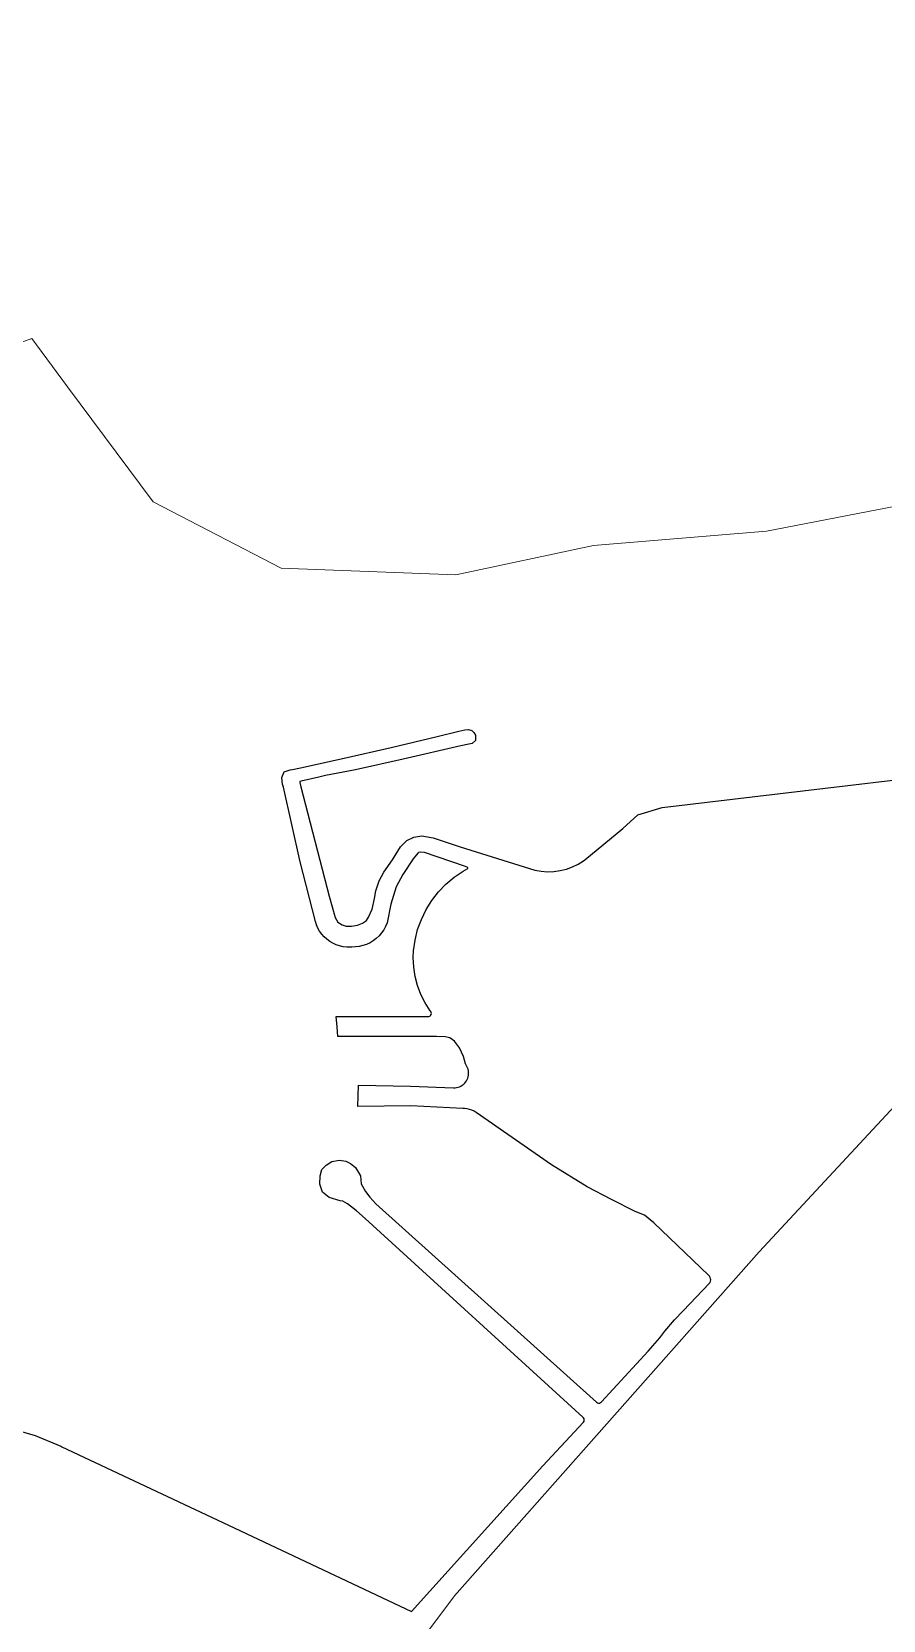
# Model space of a CAD drawing. Header units: millimetres. Extents: x 617751 to 636088, y 68402 to 77988.
# Drawn here: x 626007 to 626533, y 72029 to 73010 of the extents above; entities that cross this region are included whole.
import ezdxf

# ---------------------------------------------------------------- set-up
doc = ezdxf.new("R2010")
doc.units = ezdxf.units.MM
doc.header["$LTSCALE"] = 3
doc.header["$MEASUREMENT"] = 0
doc.layers.add('ALINHAMENTO PREDIAL', color=120, linetype='Continuous')
doc.layers.add('BAIRRO', color=30, linetype='Continuous')

msp = doc.modelspace()

# ---------------------------------------------------------------- linework, layer by layer
at = {"layer": 'ALINHAMENTO PREDIAL'}
msp.add_lwpolyline([(625991.06, 72147.87), (626008.78, 72142.64), (626024.56, 72136.06), (626025.12, 72135.8), (626128.27, 72087.3), (626241.28, 72034.02), (626322.4, 72124.05), (626347.59, 72150.94), (626347.89, 72151.61), (626347.96, 72152.31), (626347.82, 72153.01), (626347.46, 72153.62), (626347, 72154.07), (626212.54, 72276.72), (626207.27, 72281.6), (626201.63, 72285.82), (626198.87, 72287.55), (626197.09, 72287.81), (626190.4, 72289.73), (626186.22, 72293.01), (626184.53, 72298.07), (626184.82, 72303.26), (626185.83, 72307.06), (626188.49, 72309.84), (626191.98, 72312.06), (626196.73, 72312.9), (626200.69, 72312.26), (626203.48, 72310.87), (626206.7, 72308.37), (626209.69, 72303.22), (626210.1, 72298.24), (626212.77, 72293.53), (626215.41, 72289.98), (626219.13, 72285.95), (626355.47, 72163.3), (626356.08, 72162.92), (626356.76, 72162.75), (626357.47, 72162.81), (626358.1, 72163.07), (626358.59, 72163.47), (626387.38, 72194.83), (626394.59, 72202.99), (626397.77, 72207.16), (626403.65, 72214.18), (626409.08, 72219.67), (626425.42, 72236.78), (626425.67, 72237.22), (626425.96, 72238), (626426.07, 72238.82), (626426.02, 72239.63), (626425.78, 72240.43), (626425.39, 72241.17), (626424.82, 72241.84), (626391.03, 72274.22), (626385.09, 72278.83), (626379.39, 72281.15), (626364.75, 72288.58), (626349.77, 72296.32), (626327.82, 72310), (626281.19, 72342.32), (626279.85, 72343.11), (626278.48, 72343.73), (626277.06, 72344.2), (626275.58, 72344.52), (626274.07, 72344.69), (626272.91, 72344.72), (626240.89, 72346.36), (626208.05, 72345.94), (626208.57, 72359.27), (626240.63, 72358.54), (626267.11, 72357.59), (626268.13, 72357.6), (626269.06, 72357.71), (626269.98, 72357.93), (626270.87, 72358.23), (626271.72, 72358.63), (626272.53, 72359.12), (626273.28, 72359.68), (626273.97, 72360.32), (626274.6, 72361.04), (626275.14, 72361.8), (626275.59, 72362.62), (626275.96, 72363.49), (626276.24, 72364.4), (626276.42, 72365.31), (626276.5, 72366.25), (626276.48, 72367.2), (626276.37, 72368.13), (626276.16, 72369.05), (626275.86, 72369.94), (626275.23, 72371.19), (626274.6, 72372.28), (626273.31, 72376.84), (626270.91, 72382.28), (626267.82, 72386.39), (626264.9, 72388.49), (626262.11, 72389.1), (626256.62, 72389.31), (626195.79, 72389.36), (626195.31, 72395.32), (626194.66, 72401.68), (626251.91, 72401.52), (626252.54, 72401.79), (626253.02, 72402.22), (626253.36, 72402.78), (626253.51, 72403.41), (626253.45, 72404.08), (626253.2, 72404.68), (626252.83, 72405.16), (626249.67, 72410.07), (626247.04, 72415.28), (626244.97, 72420.75), (626243.48, 72426.4), (626242.59, 72432.17), (626242.31, 72438), (626242.49, 72442.24), (626243.41, 72448.85), (626245.03, 72455.34), (626247.32, 72461.63), (626250.24, 72467.64), (626253.78, 72473.32), (626257.89, 72478.58), (626262.53, 72483.4), (626267.65, 72487.7), (626273.17, 72491.43), (626276.09, 72493.05), (626276.09, 72493.66), (626274.02, 72494.55), (626249.34, 72502.87), (626246.89, 72503.1), (626245.53, 72502.9), (626245.05, 72502.52), (626242.21, 72499.1), (626235.91, 72489.43), (626231.81, 72481.64), (626228.56, 72471.01), (626226.13, 72459.42), (626225.24, 72457.29), (626224.1, 72455.22), (626222.76, 72453.28), (626221.21, 72451.48), (626219.49, 72449.86), (626217.61, 72448.43), (626215.6, 72447.21), (626213.46, 72446.19), (626211.23, 72445.42), (626208.94, 72444.88), (626206.6, 72444.58), (626204.46, 72444.53), (626203.38, 72444.45), (626201.18, 72444.47), (626198.95, 72444.72), (626196.78, 72445.21), (626194.65, 72445.92), (626192.63, 72446.85), (626190.69, 72447.98), (626188.9, 72449.32), (626187.25, 72450.83), (626185.77, 72452.51), (626184.48, 72454.32), (626183.37, 72456.27), (626182.49, 72458.33), (626181.84, 72460.38), (626172.37, 72497.26), (626162.05, 72543.3), (626161.97, 72543.98), (626161.62, 72545.14), (626161.23, 72547.09), (626161.12, 72549.22), (626162.59, 72552.82), (626166.34, 72554.1), (626167.78, 72554.26), (626172.67, 72555.2), (626199.6, 72561.29), (626228.74, 72567.72), (626257.18, 72574.57), (626270.49, 72577.98), (626274.16, 72578.78), (626276.43, 72578.86), (626278.52, 72578.3), (626279.74, 72577.17), (626280.71, 72575.44), (626280.71, 72573.89), (626280.71, 72572.14), (626278.79, 72570.23), (626276.57, 72569.81), (626271.65, 72568.75), (626236.08, 72560.68), (626206.7, 72554.02), (626188.05, 72550.52), (626183.92, 72549.54), (626173.09, 72547.07), (626172.21, 72546.75), (626172.19, 72546.16), (626172.76, 72543.44), (626190.34, 72476.06), (626194.08, 72462.73), (626195.78, 72460), (626198.32, 72458.34), (626200.84, 72457.5), (626204.13, 72457.35), (626207.84, 72458), (626210.9, 72459.26), (626213.45, 72461.03), (626214.61, 72463.03), (626216.85, 72467.9), (626218.42, 72474.58), (626219.16, 72479.27), (626221.2, 72485.52), (626224.16, 72490.7), (626229.42, 72498.47), (626234.48, 72506.44), (626238.31, 72510.46), (626242.65, 72512.42), (626247.69, 72513.26), (626254.63, 72512), (626271.38, 72506.42), (626317.42, 72492.03), (626321.27, 72491.34), (626325.22, 72491.05), (626329.16, 72491.18), (626333.07, 72491.72), (626336.9, 72492.65), (626340.62, 72493.99), (626344.18, 72495.71), (626347.57, 72497.82), (626348.27, 72498.32), (626371.79, 72517.79), (626381.07, 72526.31), (626396.09, 72530.82), (626653.24, 72561.26)], dxfattribs=at)
msp.add_lwpolyline([(625991.06, 72147.87), (626008.78, 72142.64), (626024.56, 72136.06), (626025.12, 72135.8), (626128.27, 72087.3), (626241.28, 72034.02), (626322.4, 72124.05), (626347.59, 72150.94), (626347.89, 72151.61), (626347.96, 72152.31), (626347.82, 72153.01), (626347.46, 72153.62), (626347, 72154.07), (626212.54, 72276.72), (626207.27, 72281.6), (626201.63, 72285.82), (626198.87, 72287.55), (626197.09, 72287.81), (626190.4, 72289.73), (626186.22, 72293.01), (626184.53, 72298.07), (626184.82, 72303.26), (626185.83, 72307.06), (626188.49, 72309.84), (626191.98, 72312.06), (626196.73, 72312.9), (626200.69, 72312.26), (626203.48, 72310.87), (626206.7, 72308.37), (626209.69, 72303.22), (626210.1, 72298.24), (626212.77, 72293.53), (626215.41, 72289.98), (626219.13, 72285.95), (626355.47, 72163.3), (626356.08, 72162.92), (626356.76, 72162.75), (626357.47, 72162.81), (626358.1, 72163.07), (626358.59, 72163.47), (626387.38, 72194.83), (626394.59, 72202.99), (626397.77, 72207.16), (626403.65, 72214.18), (626409.08, 72219.67), (626425.42, 72236.78), (626425.67, 72237.22), (626425.96, 72238), (626426.07, 72238.82), (626426.02, 72239.63), (626425.78, 72240.43), (626425.39, 72241.17), (626424.82, 72241.84), (626391.03, 72274.22), (626385.09, 72278.83), (626379.39, 72281.15), (626364.75, 72288.58), (626349.77, 72296.32), (626327.82, 72310), (626281.19, 72342.32), (626279.85, 72343.11), (626278.48, 72343.73), (626277.06, 72344.2), (626275.58, 72344.52), (626274.07, 72344.69), (626272.91, 72344.72), (626240.89, 72346.36), (626208.05, 72345.94), (626208.57, 72359.27), (626240.63, 72358.54), (626267.11, 72357.59), (626268.13, 72357.6), (626269.06, 72357.71), (626269.98, 72357.93), (626270.87, 72358.23), (626271.72, 72358.63), (626272.53, 72359.12), (626273.28, 72359.68), (626273.97, 72360.32), (626274.6, 72361.04), (626275.14, 72361.8), (626275.59, 72362.62), (626275.96, 72363.49), (626276.24, 72364.4), (626276.42, 72365.31), (626276.5, 72366.25), (626276.48, 72367.2), (626276.37, 72368.13), (626276.16, 72369.05), (626275.86, 72369.94), (626275.23, 72371.19), (626274.6, 72372.28), (626273.31, 72376.84), (626270.91, 72382.28), (626267.82, 72386.39), (626264.9, 72388.49), (626262.11, 72389.1), (626256.62, 72389.31), (626195.79, 72389.36), (626195.31, 72395.32), (626194.66, 72401.68), (626251.91, 72401.52), (626252.54, 72401.79), (626253.02, 72402.22), (626253.36, 72402.78), (626253.51, 72403.41), (626253.45, 72404.08), (626253.2, 72404.68), (626252.83, 72405.16), (626249.67, 72410.07), (626247.04, 72415.28), (626244.97, 72420.75), (626243.48, 72426.4), (626242.59, 72432.17), (626242.31, 72438), (626242.49, 72442.24), (626243.41, 72448.85), (626245.03, 72455.34), (626247.32, 72461.63), (626250.24, 72467.64), (626253.78, 72473.32), (626257.89, 72478.58), (626262.53, 72483.4), (626267.65, 72487.7), (626273.17, 72491.43), (626276.09, 72493.05), (626276.09, 72493.66), (626274.02, 72494.55), (626249.34, 72502.87), (626246.89, 72503.1), (626245.53, 72502.9), (626245.05, 72502.52), (626242.21, 72499.1), (626235.91, 72489.43), (626231.81, 72481.64), (626228.56, 72471.01), (626226.13, 72459.42), (626225.24, 72457.29), (626224.1, 72455.22), (626222.76, 72453.28), (626221.21, 72451.48), (626219.49, 72449.86), (626217.61, 72448.43), (626215.6, 72447.21), (626213.46, 72446.19), (626211.23, 72445.42), (626208.94, 72444.88), (626206.6, 72444.58), (626204.46, 72444.53), (626203.38, 72444.45), (626201.18, 72444.47), (626198.95, 72444.72), (626196.78, 72445.21), (626194.65, 72445.92), (626192.63, 72446.85), (626190.69, 72447.98), (626188.9, 72449.32), (626187.25, 72450.83), (626185.77, 72452.51), (626184.48, 72454.32), (626183.37, 72456.27), (626182.49, 72458.33), (626181.84, 72460.38), (626172.37, 72497.26), (626162.05, 72543.3), (626161.97, 72543.98), (626161.62, 72545.14), (626161.23, 72547.09), (626161.12, 72549.22), (626162.59, 72552.82), (626166.34, 72554.1), (626167.78, 72554.26), (626172.67, 72555.2), (626199.6, 72561.29), (626228.74, 72567.72), (626257.18, 72574.57), (626270.49, 72577.98), (626274.16, 72578.78), (626276.43, 72578.86), (626278.52, 72578.3), (626279.74, 72577.17), (626280.71, 72575.44), (626280.71, 72573.89), (626280.71, 72572.14), (626278.79, 72570.23), (626276.57, 72569.81), (626271.65, 72568.75), (626236.08, 72560.68), (626206.7, 72554.02), (626188.05, 72550.52), (626183.92, 72549.54), (626173.09, 72547.07), (626172.21, 72546.75), (626172.19, 72546.16), (626172.76, 72543.44), (626190.34, 72476.06), (626194.08, 72462.73), (626195.78, 72460), (626198.32, 72458.34), (626200.84, 72457.5), (626204.13, 72457.35), (626207.84, 72458), (626210.9, 72459.26), (626213.45, 72461.03), (626214.61, 72463.03), (626216.85, 72467.9), (626218.42, 72474.58), (626219.16, 72479.27), (626221.2, 72485.52), (626224.16, 72490.7), (626229.42, 72498.47), (626234.48, 72506.44), (626238.31, 72510.46), (626242.65, 72512.42), (626247.69, 72513.26), (626254.63, 72512), (626271.38, 72506.42), (626317.42, 72492.03), (626321.27, 72491.34), (626325.22, 72491.05), (626329.16, 72491.18), (626333.07, 72491.72), (626336.9, 72492.65), (626340.62, 72493.99), (626344.18, 72495.71), (626347.57, 72497.82), (626348.27, 72498.32), (626371.79, 72517.79), (626381.07, 72526.31), (626396.09, 72530.82), (626653.24, 72561.26)], dxfattribs=at)
msp.add_lwpolyline([(625991.06, 72147.87), (626008.78, 72142.64), (626024.56, 72136.06), (626025.12, 72135.8), (626128.27, 72087.3), (626241.28, 72034.02), (626322.4, 72124.05), (626347.59, 72150.94), (626347.89, 72151.61), (626347.96, 72152.31), (626347.82, 72153.01), (626347.46, 72153.62), (626347, 72154.07), (626212.54, 72276.72), (626207.27, 72281.6), (626201.63, 72285.82), (626198.87, 72287.55), (626197.09, 72287.81), (626190.4, 72289.73), (626186.22, 72293.01), (626184.53, 72298.07), (626184.82, 72303.26), (626185.83, 72307.06), (626188.49, 72309.84), (626191.98, 72312.06), (626196.73, 72312.9), (626200.69, 72312.26), (626203.48, 72310.87), (626206.7, 72308.37), (626209.69, 72303.22), (626210.1, 72298.24), (626212.77, 72293.53), (626215.41, 72289.98), (626219.13, 72285.95), (626355.47, 72163.3), (626356.08, 72162.92), (626356.76, 72162.75), (626357.47, 72162.81), (626358.1, 72163.07), (626358.59, 72163.47), (626387.38, 72194.83), (626394.59, 72202.99), (626397.77, 72207.16), (626403.65, 72214.18), (626409.08, 72219.67), (626425.42, 72236.78), (626425.67, 72237.22), (626425.96, 72238), (626426.07, 72238.82), (626426.02, 72239.63), (626425.78, 72240.43), (626425.39, 72241.17), (626424.82, 72241.84), (626391.03, 72274.22), (626385.09, 72278.83), (626379.39, 72281.15), (626364.75, 72288.58), (626349.77, 72296.32), (626327.82, 72310), (626281.19, 72342.32), (626279.85, 72343.11), (626278.48, 72343.73), (626277.06, 72344.2), (626275.58, 72344.52), (626274.07, 72344.69), (626272.91, 72344.72), (626240.89, 72346.36), (626208.05, 72345.94), (626208.57, 72359.27), (626240.63, 72358.54), (626267.11, 72357.59), (626268.13, 72357.6), (626269.06, 72357.71), (626269.98, 72357.93), (626270.87, 72358.23), (626271.72, 72358.63), (626272.53, 72359.12), (626273.28, 72359.68), (626273.97, 72360.32), (626274.6, 72361.04), (626275.14, 72361.8), (626275.59, 72362.62), (626275.96, 72363.49), (626276.24, 72364.4), (626276.42, 72365.31), (626276.5, 72366.25), (626276.48, 72367.2), (626276.37, 72368.13), (626276.16, 72369.05), (626275.86, 72369.94), (626275.23, 72371.19), (626274.6, 72372.28), (626273.31, 72376.84), (626270.91, 72382.28), (626267.82, 72386.39), (626264.9, 72388.49), (626262.11, 72389.1), (626256.62, 72389.31), (626195.79, 72389.36), (626195.31, 72395.32), (626194.66, 72401.68), (626251.91, 72401.52), (626252.54, 72401.79), (626253.02, 72402.22), (626253.36, 72402.78), (626253.51, 72403.41), (626253.45, 72404.08), (626253.2, 72404.68), (626252.83, 72405.16), (626249.67, 72410.07), (626247.04, 72415.28), (626244.97, 72420.75), (626243.48, 72426.4), (626242.59, 72432.17), (626242.31, 72438), (626242.49, 72442.24), (626243.41, 72448.85), (626245.03, 72455.34), (626247.32, 72461.63), (626250.24, 72467.64), (626253.78, 72473.32), (626257.89, 72478.58), (626262.53, 72483.4), (626267.65, 72487.7), (626273.17, 72491.43), (626276.09, 72493.05), (626276.09, 72493.66), (626274.02, 72494.55), (626249.34, 72502.87), (626246.89, 72503.1), (626245.53, 72502.9), (626245.05, 72502.52), (626242.21, 72499.1), (626235.91, 72489.43), (626231.81, 72481.64), (626228.56, 72471.01), (626226.13, 72459.42), (626225.24, 72457.29), (626224.1, 72455.22), (626222.76, 72453.28), (626221.21, 72451.48), (626219.49, 72449.86), (626217.61, 72448.43), (626215.6, 72447.21), (626213.46, 72446.19), (626211.23, 72445.42), (626208.94, 72444.88), (626206.6, 72444.58), (626204.46, 72444.53), (626203.38, 72444.45), (626201.18, 72444.47), (626198.95, 72444.72), (626196.78, 72445.21), (626194.65, 72445.92), (626192.63, 72446.85), (626190.69, 72447.98), (626188.9, 72449.32), (626187.25, 72450.83), (626185.77, 72452.51), (626184.48, 72454.32), (626183.37, 72456.27), (626182.49, 72458.33), (626181.84, 72460.38), (626172.37, 72497.26), (626162.05, 72543.3), (626161.97, 72543.98), (626161.62, 72545.14), (626161.23, 72547.09), (626161.12, 72549.22), (626162.59, 72552.82), (626166.34, 72554.1), (626167.78, 72554.26), (626172.67, 72555.2), (626199.6, 72561.29), (626228.74, 72567.72), (626257.18, 72574.57), (626270.49, 72577.98), (626274.16, 72578.78), (626276.43, 72578.86), (626278.52, 72578.3), (626279.74, 72577.17), (626280.71, 72575.44), (626280.71, 72573.89), (626280.71, 72572.14), (626278.79, 72570.23), (626276.57, 72569.81), (626271.65, 72568.75), (626236.08, 72560.68), (626206.7, 72554.02), (626188.05, 72550.52), (626183.92, 72549.54), (626173.09, 72547.07), (626172.21, 72546.75), (626172.19, 72546.16), (626172.76, 72543.44), (626190.34, 72476.06), (626194.08, 72462.73), (626195.78, 72460), (626198.32, 72458.34), (626200.84, 72457.5), (626204.13, 72457.35), (626207.84, 72458), (626210.9, 72459.26), (626213.45, 72461.03), (626214.61, 72463.03), (626216.85, 72467.9), (626218.42, 72474.58), (626219.16, 72479.27), (626221.2, 72485.52), (626224.16, 72490.7), (626229.42, 72498.47), (626234.48, 72506.44), (626238.31, 72510.46), (626242.65, 72512.42), (626247.69, 72513.26), (626254.63, 72512), (626271.38, 72506.42), (626317.42, 72492.03), (626321.27, 72491.34), (626325.22, 72491.05), (626329.16, 72491.18), (626333.07, 72491.72), (626336.9, 72492.65), (626340.62, 72493.99), (626344.18, 72495.71), (626347.57, 72497.82), (626348.27, 72498.32), (626371.79, 72517.79), (626381.07, 72526.31), (626396.09, 72530.82), (626653.24, 72561.26)], dxfattribs=at)
msp.add_lwpolyline([(625991.06, 72147.87), (626008.78, 72142.64), (626024.56, 72136.06), (626025.12, 72135.8), (626128.27, 72087.3), (626241.28, 72034.02), (626322.4, 72124.05), (626347.59, 72150.94), (626347.89, 72151.61), (626347.96, 72152.31), (626347.82, 72153.01), (626347.46, 72153.62), (626347, 72154.07), (626212.54, 72276.72), (626207.27, 72281.6), (626201.63, 72285.82), (626198.87, 72287.55), (626197.09, 72287.81), (626190.4, 72289.73), (626186.22, 72293.01), (626184.53, 72298.07), (626184.82, 72303.26), (626185.83, 72307.06), (626188.49, 72309.84), (626191.98, 72312.06), (626196.73, 72312.9), (626200.69, 72312.26), (626203.48, 72310.87), (626206.7, 72308.37), (626209.69, 72303.22), (626210.1, 72298.24), (626212.77, 72293.53), (626215.41, 72289.98), (626219.13, 72285.95), (626355.47, 72163.3), (626356.08, 72162.92), (626356.76, 72162.75), (626357.47, 72162.81), (626358.1, 72163.07), (626358.59, 72163.47), (626387.38, 72194.83), (626394.59, 72202.99), (626397.77, 72207.16), (626403.65, 72214.18), (626409.08, 72219.67), (626425.42, 72236.78), (626425.67, 72237.22), (626425.96, 72238), (626426.07, 72238.82), (626426.02, 72239.63), (626425.78, 72240.43), (626425.39, 72241.17), (626424.82, 72241.84), (626391.03, 72274.22), (626385.09, 72278.83), (626379.39, 72281.15), (626364.75, 72288.58), (626349.77, 72296.32), (626327.82, 72310), (626281.19, 72342.32), (626279.85, 72343.11), (626278.48, 72343.73), (626277.06, 72344.2), (626275.58, 72344.52), (626274.07, 72344.69), (626272.91, 72344.72), (626240.89, 72346.36), (626208.05, 72345.94), (626208.57, 72359.27), (626240.63, 72358.54), (626267.11, 72357.59), (626268.13, 72357.6), (626269.06, 72357.71), (626269.98, 72357.93), (626270.87, 72358.23), (626271.72, 72358.63), (626272.53, 72359.12), (626273.28, 72359.68), (626273.97, 72360.32), (626274.6, 72361.04), (626275.14, 72361.8), (626275.59, 72362.62), (626275.96, 72363.49), (626276.24, 72364.4), (626276.42, 72365.31), (626276.5, 72366.25), (626276.48, 72367.2), (626276.37, 72368.13), (626276.16, 72369.05), (626275.86, 72369.94), (626275.23, 72371.19), (626274.6, 72372.28), (626273.31, 72376.84), (626270.91, 72382.28), (626267.82, 72386.39), (626264.9, 72388.49), (626262.11, 72389.1), (626256.62, 72389.31), (626195.79, 72389.36), (626195.31, 72395.32), (626194.66, 72401.68), (626251.91, 72401.52), (626252.54, 72401.79), (626253.02, 72402.22), (626253.36, 72402.78), (626253.51, 72403.41), (626253.45, 72404.08), (626253.2, 72404.68), (626252.83, 72405.16), (626249.67, 72410.07), (626247.04, 72415.28), (626244.97, 72420.75), (626243.48, 72426.4), (626242.59, 72432.17), (626242.31, 72438), (626242.49, 72442.24), (626243.41, 72448.85), (626245.03, 72455.34), (626247.32, 72461.63), (626250.24, 72467.64), (626253.78, 72473.32), (626257.89, 72478.58), (626262.53, 72483.4), (626267.65, 72487.7), (626273.17, 72491.43), (626276.09, 72493.05), (626276.09, 72493.66), (626274.02, 72494.55), (626249.34, 72502.87), (626246.89, 72503.1), (626245.53, 72502.9), (626245.05, 72502.52), (626242.21, 72499.1), (626235.91, 72489.43), (626231.81, 72481.64), (626228.56, 72471.01), (626226.13, 72459.42), (626225.24, 72457.29), (626224.1, 72455.22), (626222.76, 72453.28), (626221.21, 72451.48), (626219.49, 72449.86), (626217.61, 72448.43), (626215.6, 72447.21), (626213.46, 72446.19), (626211.23, 72445.42), (626208.94, 72444.88), (626206.6, 72444.58), (626204.46, 72444.53), (626203.38, 72444.45), (626201.18, 72444.47), (626198.95, 72444.72), (626196.78, 72445.21), (626194.65, 72445.92), (626192.63, 72446.85), (626190.69, 72447.98), (626188.9, 72449.32), (626187.25, 72450.83), (626185.77, 72452.51), (626184.48, 72454.32), (626183.37, 72456.27), (626182.49, 72458.33), (626181.84, 72460.38), (626172.37, 72497.26), (626162.05, 72543.3), (626161.97, 72543.98), (626161.62, 72545.14), (626161.23, 72547.09), (626161.12, 72549.22), (626162.59, 72552.82), (626166.34, 72554.1), (626167.78, 72554.26), (626172.67, 72555.2), (626199.6, 72561.29), (626228.74, 72567.72), (626257.18, 72574.57), (626270.49, 72577.98), (626274.16, 72578.78), (626276.43, 72578.86), (626278.52, 72578.3), (626279.74, 72577.17), (626280.71, 72575.44), (626280.71, 72573.89), (626280.71, 72572.14), (626278.79, 72570.23), (626276.57, 72569.81), (626271.65, 72568.75), (626236.08, 72560.68), (626206.7, 72554.02), (626188.05, 72550.52), (626183.92, 72549.54), (626173.09, 72547.07), (626172.21, 72546.75), (626172.19, 72546.16), (626172.76, 72543.44), (626190.34, 72476.06), (626194.08, 72462.73), (626195.78, 72460), (626198.32, 72458.34), (626200.84, 72457.5), (626204.13, 72457.35), (626207.84, 72458), (626210.9, 72459.26), (626213.45, 72461.03), (626214.61, 72463.03), (626216.85, 72467.9), (626218.42, 72474.58), (626219.16, 72479.27), (626221.2, 72485.52), (626224.16, 72490.7), (626229.42, 72498.47), (626234.48, 72506.44), (626238.31, 72510.46), (626242.65, 72512.42), (626247.69, 72513.26), (626254.63, 72512), (626271.38, 72506.42), (626317.42, 72492.03), (626321.27, 72491.34), (626325.22, 72491.05), (626329.16, 72491.18), (626333.07, 72491.72), (626336.9, 72492.65), (626340.62, 72493.99), (626344.18, 72495.71), (626347.57, 72497.82), (626348.27, 72498.32), (626371.79, 72517.79), (626381.07, 72526.31), (626396.09, 72530.82), (626653.24, 72561.26)], dxfattribs=at)
msp.add_lwpolyline([(625991.06, 72147.87), (626008.78, 72142.64), (626024.56, 72136.06), (626025.12, 72135.8), (626128.27, 72087.3), (626241.28, 72034.02), (626322.4, 72124.05), (626347.59, 72150.94), (626347.89, 72151.61), (626347.96, 72152.31), (626347.82, 72153.01), (626347.46, 72153.62), (626347, 72154.07), (626212.54, 72276.72), (626207.27, 72281.6), (626201.63, 72285.82), (626198.87, 72287.55), (626197.09, 72287.81), (626190.4, 72289.73), (626186.22, 72293.01), (626184.53, 72298.07), (626184.82, 72303.26), (626185.83, 72307.06), (626188.49, 72309.84), (626191.98, 72312.06), (626196.73, 72312.9), (626200.69, 72312.26), (626203.48, 72310.87), (626206.7, 72308.37), (626209.69, 72303.22), (626210.1, 72298.24), (626212.77, 72293.53), (626215.41, 72289.98), (626219.13, 72285.95), (626355.47, 72163.3), (626356.08, 72162.92), (626356.76, 72162.75), (626357.47, 72162.81), (626358.1, 72163.07), (626358.59, 72163.47), (626387.38, 72194.83), (626394.59, 72202.99), (626397.77, 72207.16), (626403.65, 72214.18), (626409.08, 72219.67), (626425.42, 72236.78), (626425.67, 72237.22), (626425.96, 72238), (626426.07, 72238.82), (626426.02, 72239.63), (626425.78, 72240.43), (626425.39, 72241.17), (626424.82, 72241.84), (626391.03, 72274.22), (626385.09, 72278.83), (626379.39, 72281.15), (626364.75, 72288.58), (626349.77, 72296.32), (626327.82, 72310), (626281.19, 72342.32), (626279.85, 72343.11), (626278.48, 72343.73), (626277.06, 72344.2), (626275.58, 72344.52), (626274.07, 72344.69), (626272.91, 72344.72), (626240.89, 72346.36), (626208.05, 72345.94), (626208.57, 72359.27), (626240.63, 72358.54), (626267.11, 72357.59), (626268.13, 72357.6), (626269.06, 72357.71), (626269.98, 72357.93), (626270.87, 72358.23), (626271.72, 72358.63), (626272.53, 72359.12), (626273.28, 72359.68), (626273.97, 72360.32), (626274.6, 72361.04), (626275.14, 72361.8), (626275.59, 72362.62), (626275.96, 72363.49), (626276.24, 72364.4), (626276.42, 72365.31), (626276.5, 72366.25), (626276.48, 72367.2), (626276.37, 72368.13), (626276.16, 72369.05), (626275.86, 72369.94), (626275.23, 72371.19), (626274.6, 72372.28), (626273.31, 72376.84), (626270.91, 72382.28), (626267.82, 72386.39), (626264.9, 72388.49), (626262.11, 72389.1), (626256.62, 72389.31), (626195.79, 72389.36), (626195.31, 72395.32), (626194.66, 72401.68), (626251.91, 72401.52), (626252.54, 72401.79), (626253.02, 72402.22), (626253.36, 72402.78), (626253.51, 72403.41), (626253.45, 72404.08), (626253.2, 72404.68), (626252.83, 72405.16), (626249.67, 72410.07), (626247.04, 72415.28), (626244.97, 72420.75), (626243.48, 72426.4), (626242.59, 72432.17), (626242.31, 72438), (626242.49, 72442.24), (626243.41, 72448.85), (626245.03, 72455.34), (626247.32, 72461.63), (626250.24, 72467.64), (626253.78, 72473.32), (626257.89, 72478.58), (626262.53, 72483.4), (626267.65, 72487.7), (626273.17, 72491.43), (626276.09, 72493.05), (626276.09, 72493.66), (626274.02, 72494.55), (626249.34, 72502.87), (626246.89, 72503.1), (626245.53, 72502.9), (626245.05, 72502.52), (626242.21, 72499.1), (626235.91, 72489.43), (626231.81, 72481.64), (626228.56, 72471.01), (626226.13, 72459.42), (626225.24, 72457.29), (626224.1, 72455.22), (626222.76, 72453.28), (626221.21, 72451.48), (626219.49, 72449.86), (626217.61, 72448.43), (626215.6, 72447.21), (626213.46, 72446.19), (626211.23, 72445.42), (626208.94, 72444.88), (626206.6, 72444.58), (626204.46, 72444.53), (626203.38, 72444.45), (626201.18, 72444.47), (626198.95, 72444.72), (626196.78, 72445.21), (626194.65, 72445.92), (626192.63, 72446.85), (626190.69, 72447.98), (626188.9, 72449.32), (626187.25, 72450.83), (626185.77, 72452.51), (626184.48, 72454.32), (626183.37, 72456.27), (626182.49, 72458.33), (626181.84, 72460.38), (626172.37, 72497.26), (626162.05, 72543.3), (626161.97, 72543.98), (626161.62, 72545.14), (626161.23, 72547.09), (626161.12, 72549.22), (626162.59, 72552.82), (626166.34, 72554.1), (626167.78, 72554.26), (626172.67, 72555.2), (626199.6, 72561.29), (626228.74, 72567.72), (626257.18, 72574.57), (626270.49, 72577.98), (626274.16, 72578.78), (626276.43, 72578.86), (626278.52, 72578.3), (626279.74, 72577.17), (626280.71, 72575.44), (626280.71, 72573.89), (626280.71, 72572.14), (626278.79, 72570.23), (626276.57, 72569.81), (626271.65, 72568.75), (626236.08, 72560.68), (626206.7, 72554.02), (626188.05, 72550.52), (626183.92, 72549.54), (626173.09, 72547.07), (626172.21, 72546.75), (626172.19, 72546.16), (626172.76, 72543.44), (626190.34, 72476.06), (626194.08, 72462.73), (626195.78, 72460), (626198.32, 72458.34), (626200.84, 72457.5), (626204.13, 72457.35), (626207.84, 72458), (626210.9, 72459.26), (626213.45, 72461.03), (626214.61, 72463.03), (626216.85, 72467.9), (626218.42, 72474.58), (626219.16, 72479.27), (626221.2, 72485.52), (626224.16, 72490.7), (626229.42, 72498.47), (626234.48, 72506.44), (626238.31, 72510.46), (626242.65, 72512.42), (626247.69, 72513.26), (626254.63, 72512), (626271.38, 72506.42), (626317.42, 72492.03), (626321.27, 72491.34), (626325.22, 72491.05), (626329.16, 72491.18), (626333.07, 72491.72), (626336.9, 72492.65), (626340.62, 72493.99), (626344.18, 72495.71), (626347.57, 72497.82), (626348.27, 72498.32), (626371.79, 72517.79), (626381.07, 72526.31), (626396.09, 72530.82), (626653.24, 72561.26)], dxfattribs=at)
msp.add_lwpolyline([(625991.06, 72147.87), (626008.78, 72142.64), (626024.56, 72136.06), (626025.12, 72135.8), (626128.27, 72087.3), (626241.28, 72034.02), (626322.4, 72124.05), (626347.59, 72150.94), (626347.89, 72151.61), (626347.96, 72152.31), (626347.82, 72153.01), (626347.46, 72153.62), (626347, 72154.07), (626212.54, 72276.72), (626207.27, 72281.6), (626201.63, 72285.82), (626198.87, 72287.55), (626197.09, 72287.81), (626190.4, 72289.73), (626186.22, 72293.01), (626184.53, 72298.07), (626184.82, 72303.26), (626185.83, 72307.06), (626188.49, 72309.84), (626191.98, 72312.06), (626196.73, 72312.9), (626200.69, 72312.26), (626203.48, 72310.87), (626206.7, 72308.37), (626209.69, 72303.22), (626210.1, 72298.24), (626212.77, 72293.53), (626215.41, 72289.98), (626219.13, 72285.95), (626355.47, 72163.3), (626356.08, 72162.92), (626356.76, 72162.75), (626357.47, 72162.81), (626358.1, 72163.07), (626358.59, 72163.47), (626387.38, 72194.83), (626394.59, 72202.99), (626397.77, 72207.16), (626403.65, 72214.18), (626409.08, 72219.67), (626425.42, 72236.78), (626425.67, 72237.22), (626425.96, 72238), (626426.07, 72238.82), (626426.02, 72239.63), (626425.78, 72240.43), (626425.39, 72241.17), (626424.82, 72241.84), (626391.03, 72274.22), (626385.09, 72278.83), (626379.39, 72281.15), (626364.75, 72288.58), (626349.77, 72296.32), (626327.82, 72310), (626281.19, 72342.32), (626279.85, 72343.11), (626278.48, 72343.73), (626277.06, 72344.2), (626275.58, 72344.52), (626274.07, 72344.69), (626272.91, 72344.72), (626240.89, 72346.36), (626208.05, 72345.94), (626208.57, 72359.27), (626240.63, 72358.54), (626267.11, 72357.59), (626268.13, 72357.6), (626269.06, 72357.71), (626269.98, 72357.93), (626270.87, 72358.23), (626271.72, 72358.63), (626272.53, 72359.12), (626273.28, 72359.68), (626273.97, 72360.32), (626274.6, 72361.04), (626275.14, 72361.8), (626275.59, 72362.62), (626275.96, 72363.49), (626276.24, 72364.4), (626276.42, 72365.31), (626276.5, 72366.25), (626276.48, 72367.2), (626276.37, 72368.13), (626276.16, 72369.05), (626275.86, 72369.94), (626275.23, 72371.19), (626274.6, 72372.28), (626273.31, 72376.84), (626270.91, 72382.28), (626267.82, 72386.39), (626264.9, 72388.49), (626262.11, 72389.1), (626256.62, 72389.31), (626195.79, 72389.36), (626195.31, 72395.32), (626194.66, 72401.68), (626251.91, 72401.52), (626252.54, 72401.79), (626253.02, 72402.22), (626253.36, 72402.78), (626253.51, 72403.41), (626253.45, 72404.08), (626253.2, 72404.68), (626252.83, 72405.16), (626249.67, 72410.07), (626247.04, 72415.28), (626244.97, 72420.75), (626243.48, 72426.4), (626242.59, 72432.17), (626242.31, 72438), (626242.49, 72442.24), (626243.41, 72448.85), (626245.03, 72455.34), (626247.32, 72461.63), (626250.24, 72467.64), (626253.78, 72473.32), (626257.89, 72478.58), (626262.53, 72483.4), (626267.65, 72487.7), (626273.17, 72491.43), (626276.09, 72493.05), (626276.09, 72493.66), (626274.02, 72494.55), (626249.34, 72502.87), (626246.89, 72503.1), (626245.53, 72502.9), (626245.05, 72502.52), (626242.21, 72499.1), (626235.91, 72489.43), (626231.81, 72481.64), (626228.56, 72471.01), (626226.13, 72459.42), (626225.24, 72457.29), (626224.1, 72455.22), (626222.76, 72453.28), (626221.21, 72451.48), (626219.49, 72449.86), (626217.61, 72448.43), (626215.6, 72447.21), (626213.46, 72446.19), (626211.23, 72445.42), (626208.94, 72444.88), (626206.6, 72444.58), (626204.46, 72444.53), (626203.38, 72444.45), (626201.18, 72444.47), (626198.95, 72444.72), (626196.78, 72445.21), (626194.65, 72445.92), (626192.63, 72446.85), (626190.69, 72447.98), (626188.9, 72449.32), (626187.25, 72450.83), (626185.77, 72452.51), (626184.48, 72454.32), (626183.37, 72456.27), (626182.49, 72458.33), (626181.84, 72460.38), (626172.37, 72497.26), (626162.05, 72543.3), (626161.97, 72543.98), (626161.62, 72545.14), (626161.23, 72547.09), (626161.12, 72549.22), (626162.59, 72552.82), (626166.34, 72554.1), (626167.78, 72554.26), (626172.67, 72555.2), (626199.6, 72561.29), (626228.74, 72567.72), (626257.18, 72574.57), (626270.49, 72577.98), (626274.16, 72578.78), (626276.43, 72578.86), (626278.52, 72578.3), (626279.74, 72577.17), (626280.71, 72575.44), (626280.71, 72573.89), (626280.71, 72572.14), (626278.79, 72570.23), (626276.57, 72569.81), (626271.65, 72568.75), (626236.08, 72560.68), (626206.7, 72554.02), (626188.05, 72550.52), (626183.92, 72549.54), (626173.09, 72547.07), (626172.21, 72546.75), (626172.19, 72546.16), (626172.76, 72543.44), (626190.34, 72476.06), (626194.08, 72462.73), (626195.78, 72460), (626198.32, 72458.34), (626200.84, 72457.5), (626204.13, 72457.35), (626207.84, 72458), (626210.9, 72459.26), (626213.45, 72461.03), (626214.61, 72463.03), (626216.85, 72467.9), (626218.42, 72474.58), (626219.16, 72479.27), (626221.2, 72485.52), (626224.16, 72490.7), (626229.42, 72498.47), (626234.48, 72506.44), (626238.31, 72510.46), (626242.65, 72512.42), (626247.69, 72513.26), (626254.63, 72512), (626271.38, 72506.42), (626317.42, 72492.03), (626321.27, 72491.34), (626325.22, 72491.05), (626329.16, 72491.18), (626333.07, 72491.72), (626336.9, 72492.65), (626340.62, 72493.99), (626344.18, 72495.71), (626347.57, 72497.82), (626348.27, 72498.32), (626371.79, 72517.79), (626381.07, 72526.31), (626396.09, 72530.82), (626653.24, 72561.26)], dxfattribs=at)
msp.add_lwpolyline([(625991.06, 72147.87), (626008.78, 72142.64), (626024.56, 72136.06), (626025.12, 72135.8), (626128.27, 72087.3), (626241.28, 72034.02), (626322.4, 72124.05), (626347.59, 72150.94), (626347.89, 72151.61), (626347.96, 72152.31), (626347.82, 72153.01), (626347.46, 72153.62), (626347, 72154.07), (626212.54, 72276.72), (626207.27, 72281.6), (626201.63, 72285.82), (626198.87, 72287.55), (626197.09, 72287.81), (626190.4, 72289.73), (626186.22, 72293.01), (626184.53, 72298.07), (626184.82, 72303.26), (626185.83, 72307.06), (626188.49, 72309.84), (626191.98, 72312.06), (626196.73, 72312.9), (626200.69, 72312.26), (626203.48, 72310.87), (626206.7, 72308.37), (626209.69, 72303.22), (626210.1, 72298.24), (626212.77, 72293.53), (626215.41, 72289.98), (626219.13, 72285.95), (626355.47, 72163.3), (626356.08, 72162.92), (626356.76, 72162.75), (626357.47, 72162.81), (626358.1, 72163.07), (626358.59, 72163.47), (626387.38, 72194.83), (626394.59, 72202.99), (626397.77, 72207.16), (626403.65, 72214.18), (626409.08, 72219.67), (626425.42, 72236.78), (626425.67, 72237.22), (626425.96, 72238), (626426.07, 72238.82), (626426.02, 72239.63), (626425.78, 72240.43), (626425.39, 72241.17), (626424.82, 72241.84), (626391.03, 72274.22), (626385.09, 72278.83), (626379.39, 72281.15), (626364.75, 72288.58), (626349.77, 72296.32), (626327.82, 72310), (626281.19, 72342.32), (626279.85, 72343.11), (626278.48, 72343.73), (626277.06, 72344.2), (626275.58, 72344.52), (626274.07, 72344.69), (626272.91, 72344.72), (626240.89, 72346.36), (626208.05, 72345.94), (626208.57, 72359.27), (626240.63, 72358.54), (626267.11, 72357.59), (626268.13, 72357.6), (626269.06, 72357.71), (626269.98, 72357.93), (626270.87, 72358.23), (626271.72, 72358.63), (626272.53, 72359.12), (626273.28, 72359.68), (626273.97, 72360.32), (626274.6, 72361.04), (626275.14, 72361.8), (626275.59, 72362.62), (626275.96, 72363.49), (626276.24, 72364.4), (626276.42, 72365.31), (626276.5, 72366.25), (626276.48, 72367.2), (626276.37, 72368.13), (626276.16, 72369.05), (626275.86, 72369.94), (626275.23, 72371.19), (626274.6, 72372.28), (626273.31, 72376.84), (626270.91, 72382.28), (626267.82, 72386.39), (626264.9, 72388.49), (626262.11, 72389.1), (626256.62, 72389.31), (626195.79, 72389.36), (626195.31, 72395.32), (626194.66, 72401.68), (626251.91, 72401.52), (626252.54, 72401.79), (626253.02, 72402.22), (626253.36, 72402.78), (626253.51, 72403.41), (626253.45, 72404.08), (626253.2, 72404.68), (626252.83, 72405.16), (626249.67, 72410.07), (626247.04, 72415.28), (626244.97, 72420.75), (626243.48, 72426.4), (626242.59, 72432.17), (626242.31, 72438), (626242.49, 72442.24), (626243.41, 72448.85), (626245.03, 72455.34), (626247.32, 72461.63), (626250.24, 72467.64), (626253.78, 72473.32), (626257.89, 72478.58), (626262.53, 72483.4), (626267.65, 72487.7), (626273.17, 72491.43), (626276.09, 72493.05), (626276.09, 72493.66), (626274.02, 72494.55), (626249.34, 72502.87), (626246.89, 72503.1), (626245.53, 72502.9), (626245.05, 72502.52), (626242.21, 72499.1), (626235.91, 72489.43), (626231.81, 72481.64), (626228.56, 72471.01), (626226.13, 72459.42), (626225.24, 72457.29), (626224.1, 72455.22), (626222.76, 72453.28), (626221.21, 72451.48), (626219.49, 72449.86), (626217.61, 72448.43), (626215.6, 72447.21), (626213.46, 72446.19), (626211.23, 72445.42), (626208.94, 72444.88), (626206.6, 72444.58), (626204.46, 72444.53), (626203.38, 72444.45), (626201.18, 72444.47), (626198.95, 72444.72), (626196.78, 72445.21), (626194.65, 72445.92), (626192.63, 72446.85), (626190.69, 72447.98), (626188.9, 72449.32), (626187.25, 72450.83), (626185.77, 72452.51), (626184.48, 72454.32), (626183.37, 72456.27), (626182.49, 72458.33), (626181.84, 72460.38), (626172.37, 72497.26), (626162.05, 72543.3), (626161.97, 72543.98), (626161.62, 72545.14), (626161.23, 72547.09), (626161.12, 72549.22), (626162.59, 72552.82), (626166.34, 72554.1), (626167.78, 72554.26), (626172.67, 72555.2), (626199.6, 72561.29), (626228.74, 72567.72), (626257.18, 72574.57), (626270.49, 72577.98), (626274.16, 72578.78), (626276.43, 72578.86), (626278.52, 72578.3), (626279.74, 72577.17), (626280.71, 72575.44), (626280.71, 72573.89), (626280.71, 72572.14), (626278.79, 72570.23), (626276.57, 72569.81), (626271.65, 72568.75), (626236.08, 72560.68), (626206.7, 72554.02), (626188.05, 72550.52), (626183.92, 72549.54), (626173.09, 72547.07), (626172.21, 72546.75), (626172.19, 72546.16), (626172.76, 72543.44), (626190.34, 72476.06), (626194.08, 72462.73), (626195.78, 72460), (626198.32, 72458.34), (626200.84, 72457.5), (626204.13, 72457.35), (626207.84, 72458), (626210.9, 72459.26), (626213.45, 72461.03), (626214.61, 72463.03), (626216.85, 72467.9), (626218.42, 72474.58), (626219.16, 72479.27), (626221.2, 72485.52), (626224.16, 72490.7), (626229.42, 72498.47), (626234.48, 72506.44), (626238.31, 72510.46), (626242.65, 72512.42), (626247.69, 72513.26), (626254.63, 72512), (626271.38, 72506.42), (626317.42, 72492.03), (626321.27, 72491.34), (626325.22, 72491.05), (626329.16, 72491.18), (626333.07, 72491.72), (626336.9, 72492.65), (626340.62, 72493.99), (626344.18, 72495.71), (626347.57, 72497.82), (626348.27, 72498.32), (626371.79, 72517.79), (626381.07, 72526.31), (626396.09, 72530.82), (626653.24, 72561.26)], dxfattribs=at)
msp.add_lwpolyline([(625991.06, 72147.87), (626008.78, 72142.64), (626024.56, 72136.06), (626025.12, 72135.8), (626128.27, 72087.3), (626241.28, 72034.02), (626322.4, 72124.05), (626347.59, 72150.94), (626347.89, 72151.61), (626347.96, 72152.31), (626347.82, 72153.01), (626347.46, 72153.62), (626347, 72154.07), (626212.54, 72276.72), (626207.27, 72281.6), (626201.63, 72285.82), (626198.87, 72287.55), (626197.09, 72287.81), (626190.4, 72289.73), (626186.22, 72293.01), (626184.53, 72298.07), (626184.82, 72303.26), (626185.83, 72307.06), (626188.49, 72309.84), (626191.98, 72312.06), (626196.73, 72312.9), (626200.69, 72312.26), (626203.48, 72310.87), (626206.7, 72308.37), (626209.69, 72303.22), (626210.1, 72298.24), (626212.77, 72293.53), (626215.41, 72289.98), (626219.13, 72285.95), (626355.47, 72163.3), (626356.08, 72162.92), (626356.76, 72162.75), (626357.47, 72162.81), (626358.1, 72163.07), (626358.59, 72163.47), (626387.38, 72194.83), (626394.59, 72202.99), (626397.77, 72207.16), (626403.65, 72214.18), (626409.08, 72219.67), (626425.42, 72236.78), (626425.67, 72237.22), (626425.96, 72238), (626426.07, 72238.82), (626426.02, 72239.63), (626425.78, 72240.43), (626425.39, 72241.17), (626424.82, 72241.84), (626391.03, 72274.22), (626385.09, 72278.83), (626379.39, 72281.15), (626364.75, 72288.58), (626349.77, 72296.32), (626327.82, 72310), (626281.19, 72342.32), (626279.85, 72343.11), (626278.48, 72343.73), (626277.06, 72344.2), (626275.58, 72344.52), (626274.07, 72344.69), (626272.91, 72344.72), (626240.89, 72346.36), (626208.05, 72345.94), (626208.57, 72359.27), (626240.63, 72358.54), (626267.11, 72357.59), (626268.13, 72357.6), (626269.06, 72357.71), (626269.98, 72357.93), (626270.87, 72358.23), (626271.72, 72358.63), (626272.53, 72359.12), (626273.28, 72359.68), (626273.97, 72360.32), (626274.6, 72361.04), (626275.14, 72361.8), (626275.59, 72362.62), (626275.96, 72363.49), (626276.24, 72364.4), (626276.42, 72365.31), (626276.5, 72366.25), (626276.48, 72367.2), (626276.37, 72368.13), (626276.16, 72369.05), (626275.86, 72369.94), (626275.23, 72371.19), (626274.6, 72372.28), (626273.31, 72376.84), (626270.91, 72382.28), (626267.82, 72386.39), (626264.9, 72388.49), (626262.11, 72389.1), (626256.62, 72389.31), (626195.79, 72389.36), (626195.31, 72395.32), (626194.66, 72401.68), (626251.91, 72401.52), (626252.54, 72401.79), (626253.02, 72402.22), (626253.36, 72402.78), (626253.51, 72403.41), (626253.45, 72404.08), (626253.2, 72404.68), (626252.83, 72405.16), (626249.67, 72410.07), (626247.04, 72415.28), (626244.97, 72420.75), (626243.48, 72426.4), (626242.59, 72432.17), (626242.31, 72438), (626242.49, 72442.24), (626243.41, 72448.85), (626245.03, 72455.34), (626247.32, 72461.63), (626250.24, 72467.64), (626253.78, 72473.32), (626257.89, 72478.58), (626262.53, 72483.4), (626267.65, 72487.7), (626273.17, 72491.43), (626276.09, 72493.05), (626276.09, 72493.66), (626274.02, 72494.55), (626249.34, 72502.87), (626246.89, 72503.1), (626245.53, 72502.9), (626245.05, 72502.52), (626242.21, 72499.1), (626235.91, 72489.43), (626231.81, 72481.64), (626228.56, 72471.01), (626226.13, 72459.42), (626225.24, 72457.29), (626224.1, 72455.22), (626222.76, 72453.28), (626221.21, 72451.48), (626219.49, 72449.86), (626217.61, 72448.43), (626215.6, 72447.21), (626213.46, 72446.19), (626211.23, 72445.42), (626208.94, 72444.88), (626206.6, 72444.58), (626204.46, 72444.53), (626203.38, 72444.45), (626201.18, 72444.47), (626198.95, 72444.72), (626196.78, 72445.21), (626194.65, 72445.92), (626192.63, 72446.85), (626190.69, 72447.98), (626188.9, 72449.32), (626187.25, 72450.83), (626185.77, 72452.51), (626184.48, 72454.32), (626183.37, 72456.27), (626182.49, 72458.33), (626181.84, 72460.38), (626172.37, 72497.26), (626162.05, 72543.3), (626161.97, 72543.98), (626161.62, 72545.14), (626161.23, 72547.09), (626161.12, 72549.22), (626162.59, 72552.82), (626166.34, 72554.1), (626167.78, 72554.26), (626172.67, 72555.2), (626199.6, 72561.29), (626228.74, 72567.72), (626257.18, 72574.57), (626270.49, 72577.98), (626274.16, 72578.78), (626276.43, 72578.86), (626278.52, 72578.3), (626279.74, 72577.17), (626280.71, 72575.44), (626280.71, 72573.89), (626280.71, 72572.14), (626278.79, 72570.23), (626276.57, 72569.81), (626271.65, 72568.75), (626236.08, 72560.68), (626206.7, 72554.02), (626188.05, 72550.52), (626183.92, 72549.54), (626173.09, 72547.07), (626172.21, 72546.75), (626172.19, 72546.16), (626172.76, 72543.44), (626190.34, 72476.06), (626194.08, 72462.73), (626195.78, 72460), (626198.32, 72458.34), (626200.84, 72457.5), (626204.13, 72457.35), (626207.84, 72458), (626210.9, 72459.26), (626213.45, 72461.03), (626214.61, 72463.03), (626216.85, 72467.9), (626218.42, 72474.58), (626219.16, 72479.27), (626221.2, 72485.52), (626224.16, 72490.7), (626229.42, 72498.47), (626234.48, 72506.44), (626238.31, 72510.46), (626242.65, 72512.42), (626247.69, 72513.26), (626254.63, 72512), (626271.38, 72506.42), (626317.42, 72492.03), (626321.27, 72491.34), (626325.22, 72491.05), (626329.16, 72491.18), (626333.07, 72491.72), (626336.9, 72492.65), (626340.62, 72493.99), (626344.18, 72495.71), (626347.57, 72497.82), (626348.27, 72498.32), (626371.79, 72517.79), (626381.07, 72526.31), (626396.09, 72530.82), (626653.24, 72561.26)], dxfattribs=at)
at = {"layer": 'BAIRRO', "lineweight": 20}
for points in [[(627266.86, 73010.04), (627202.65, 72980.57), (627160.65, 72954.57), (627123.65, 72936.57), (627071.65, 72929.57), (627022.65, 72907.57), (626962.65, 72880.57), (626920.65, 72886.57), (626872.65, 72893.57), (626842.44, 72867.52), (626841.65, 72866.57), (626822.65, 72843.57), (626738.65, 72782.57), (626719.65, 72771.57), (626656.65, 72752.57), (626559.65, 72720.57), (626460.65, 72701.57), (626353.65, 72692.57), (626268.65, 72674.57), (626160.65, 72678.57), (626081.65, 72719.57), (626028.65, 72790.57), (626006.65, 72820.57), (625973.65, 72808.57)], [(625973.65, 72808.57), (626006.65, 72820.57), (626028.65, 72790.57), (626081.65, 72719.57), (626160.65, 72678.57), (626268.65, 72674.57), (626353.65, 72692.57), (626460.65, 72701.57), (626559.65, 72720.57), (626656.65, 72752.57), (626719.65, 72771.57), (626738.65, 72782.57), (626822.65, 72843.57), (626842.44, 72867.52), (626872.65, 72893.57), (626920.65, 72886.57), (626962.65, 72880.57), (627022.65, 72907.57), (627071.65, 72929.57), (627123.65, 72936.57), (627160.65, 72954.57), (627202.65, 72980.57), (627266.86, 73010.04)], [(625926.7, 71613.34), (626162.71, 71903.5), (626267.72, 72043.75), (626455.97, 72256.16), (626577.55, 72386.99), (626652.77, 72436.07), (626730.71, 72457.82), (626879.28, 72474.02), (627374.61, 72529.9)]]:
    msp.add_lwpolyline(points, dxfattribs=at)

doc.saveas('drawing.dxf')
